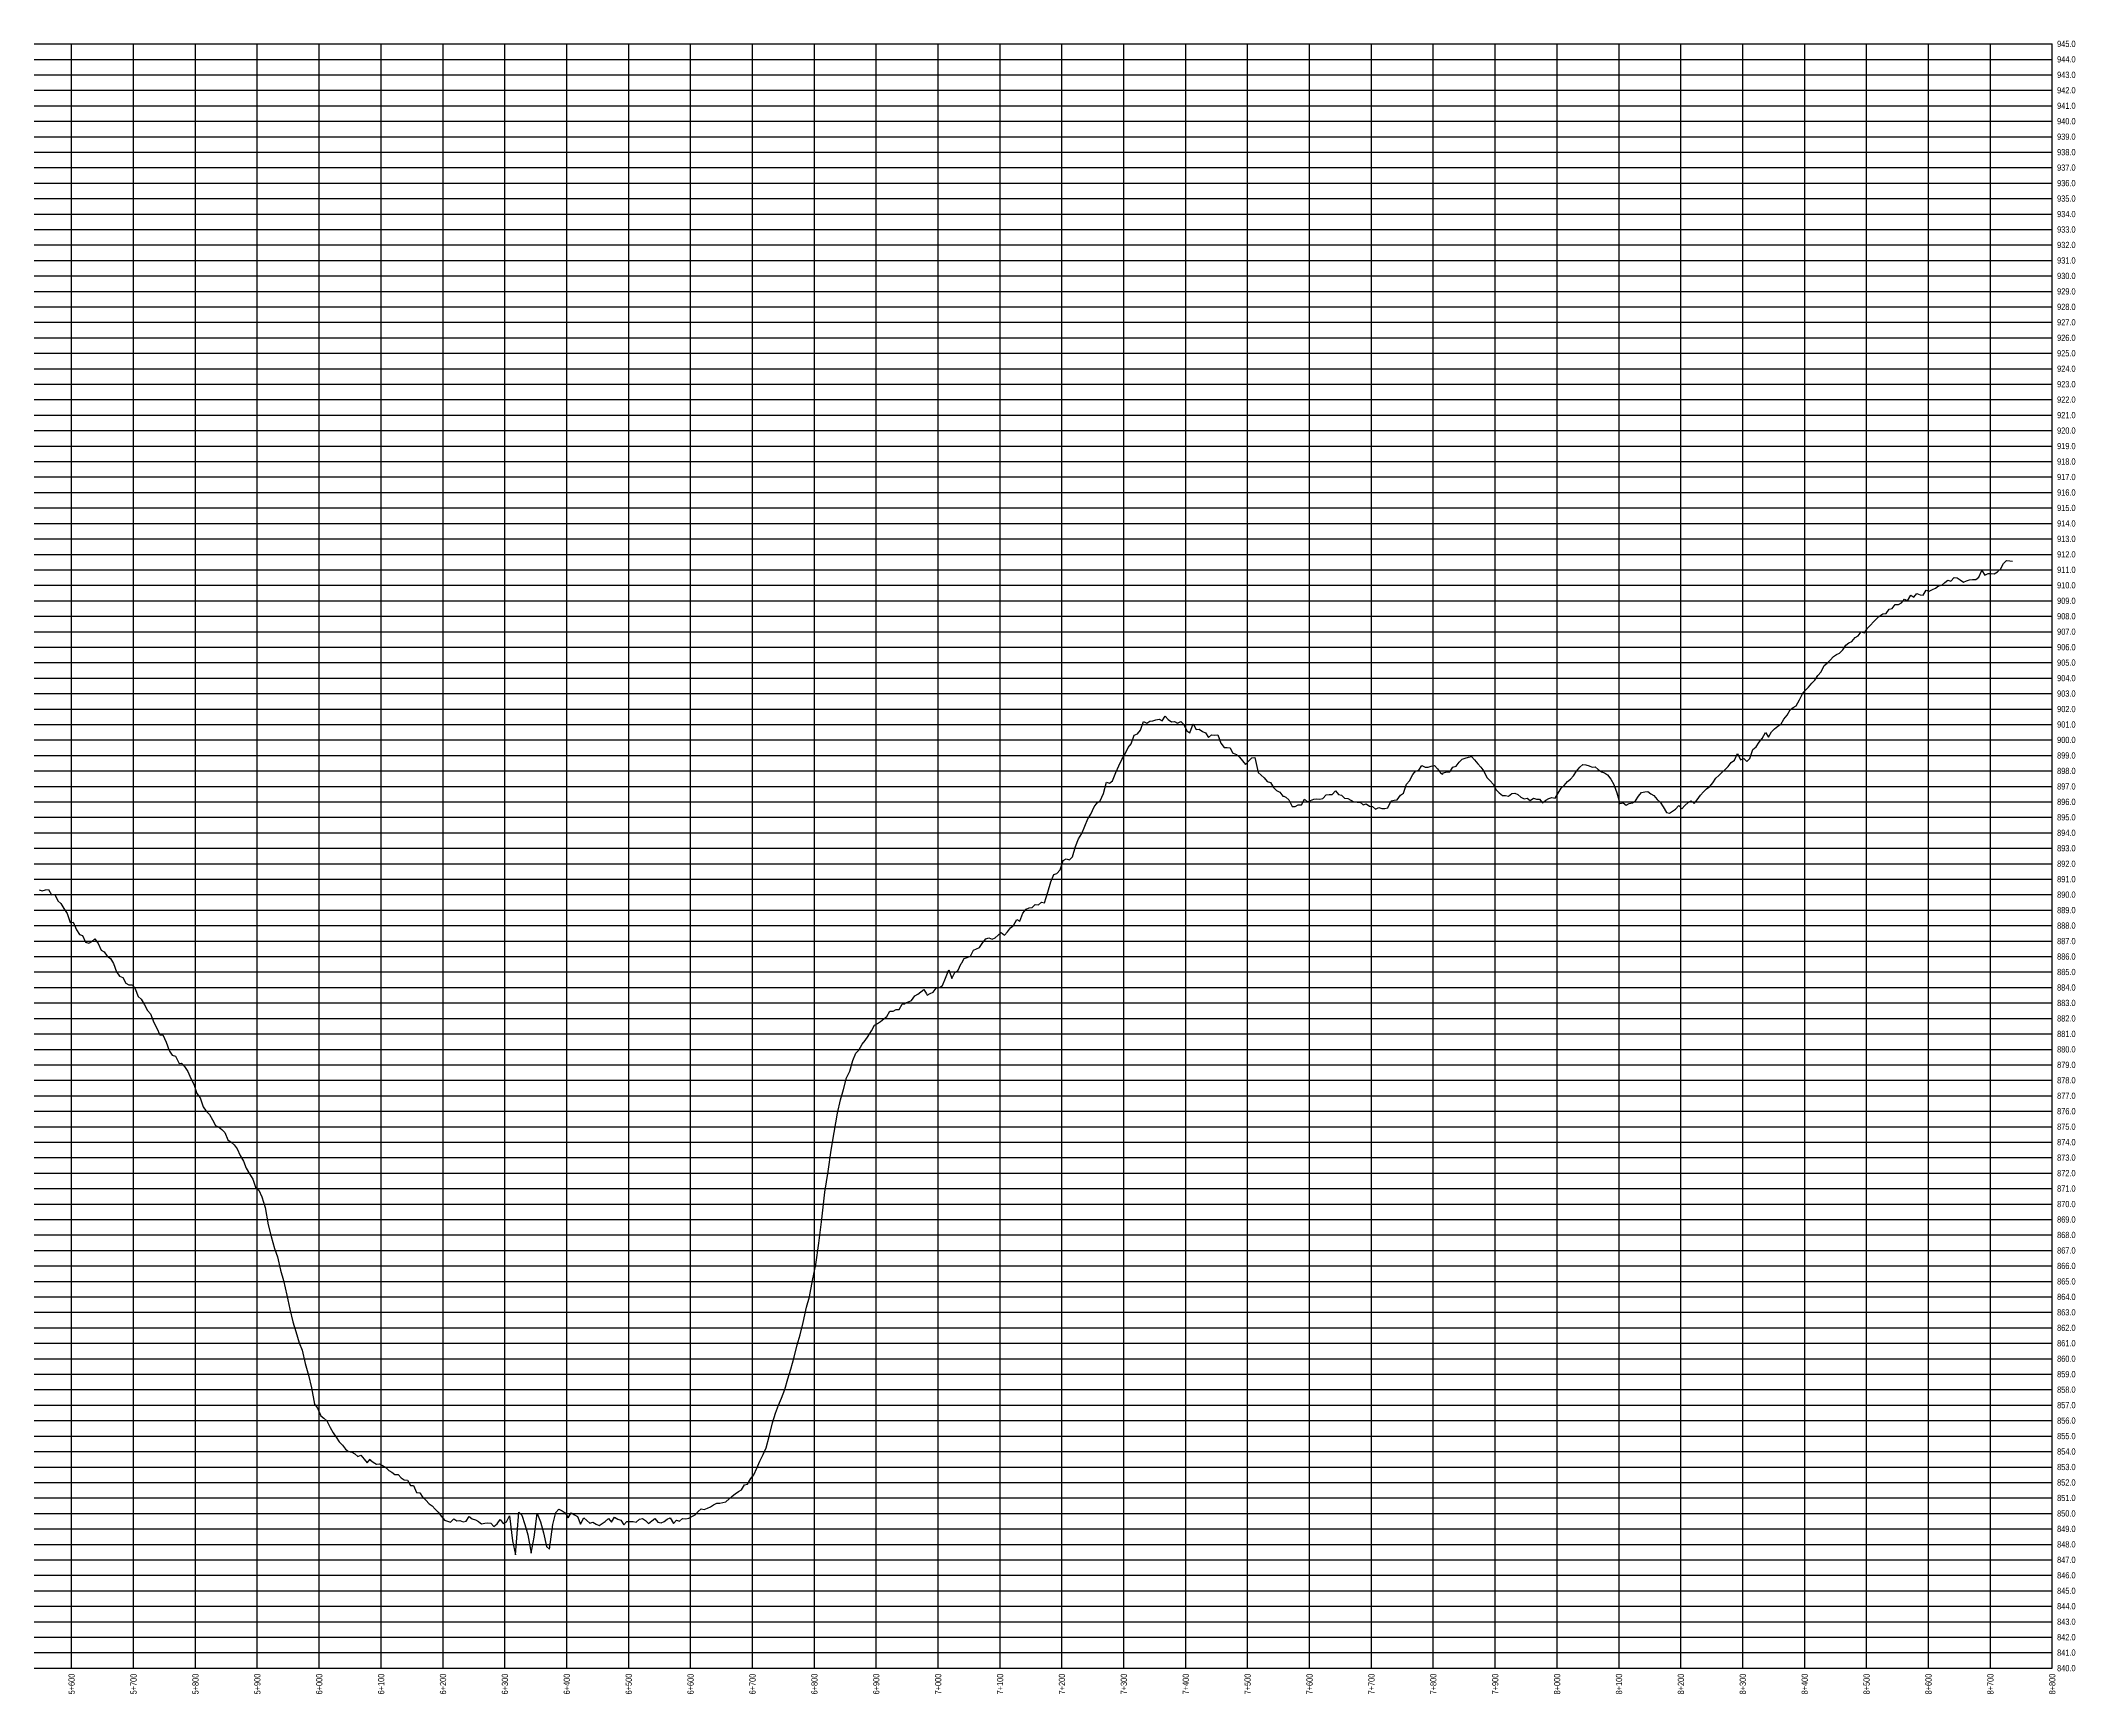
# Model space of a CAD drawing. Extents: x 507565 to 531726, y 6009554 to 6022365.
# Drawn here: x 528438 to 531726, y 6010545 to 6013217 of the extents above; entities that cross this region are included whole.
import ezdxf
from ezdxf.enums import TextEntityAlignment as Align

# ---------------------------------------------------------------- set-up
doc = ezdxf.new("R2010")
doc.units = 0
doc.header["$LTSCALE"] = 5
doc.layers.add('P-CROSSINGS-GRID', color=8, linetype='Continuous')
doc.layers.add('S-T7', color=7, linetype='Continuous')
doc.styles.add('80', font='ARIALN.TTF', dxfattribs={"height": 10})

msp = doc.modelspace()

# ---------------------------------------------------------------- linework, layer by layer
at = {"color": 3}
msp.add_lwpolyline([(528435.181, 6011844.038), (528440.181, 6011842.197), (528445.181, 6011843.899), (528450.181, 6011844.51), (528455.181, 6011835.76), (528460.181, 6011836.437), (528465.181, 6011825.964), (528470.181, 6011821.991), (528475.181, 6011813.776), (528480.181, 6011805.758), (528485.181, 6011791.213), (528490.181, 6011791.986), (528495.181, 6011779.577), (528500.181, 6011771.575), (528505.181, 6011770.34), (528510.181, 6011759.486), (528515.181, 6011757.774), (528520.181, 6011760.52), (528525.181, 6011764.527), (528530.181, 6011757.063), (528535.181, 6011746.467), (528540.181, 6011743.614), (528545.181, 6011736.765), (528550.181, 6011733.253), (528555.181, 6011725.174), (528560.181, 6011711.4), (528565.181, 6011704.292), (528570.181, 6011702.069), (528575.181, 6011693.106), (528580.181, 6011690.199), (528585.181, 6011690.455), (528590.181, 6011683.763), (528595.181, 6011671.726), (528600.181, 6011667.48), (528605.181, 6011658.047), (528610.181, 6011648.651), (528615.181, 6011643.351), (528620.181, 6011629.529), (528625.181, 6011620.332), (528630.181, 6011609.723), (528635.181, 6011609.639), (528640.181, 6011597.56), (528645.181, 6011584.226), (528645.875, 6011582.996), (528650.181, 6011576.656), (528655.181, 6011574.923), (528660.181, 6011565.146), (528661.107, 6011563.319), (528665.181, 6011563.521), (528670.181, 6011558.606), (528675.181, 6011550.501), (528680.181, 6011539.22), (528685.181, 6011529.664), (528690.181, 6011514.618), (528695.181, 6011507.676), (528700.181, 6011493.3), (528705.181, 6011486.173), (528710.181, 6011480.504), (528715.181, 6011472.045), (528720.181, 6011463.084), (528725.181, 6011460.66), (528730.181, 6011456.518), (528735.181, 6011451.461), (528740.181, 6011439.875), (528745.181, 6011436.067), (528750.181, 6011431.763), (528755.181, 6011425.2), (528760.181, 6011414.437), (528765.181, 6011405.485), (528769.909, 6011393.727), (528775.181, 6011384.651), (528780.181, 6011376.229), (528785.181, 6011361.822), (528790.181, 6011358.381), (528795.181, 6011347.441), (528800.181, 6011330.165), (528805.181, 6011302.308), (528810.181, 6011283.445), (528815.181, 6011263.943), (528820.181, 6011250.379), (528825.181, 6011229.251), (528830.181, 6011212.412), (528835.181, 6011188.479), (528840.181, 6011166.125), (528845.181, 6011145.28), (528850.181, 6011129.974), (528855.181, 6011111.408), (528860.181, 6011099.729), (528865.181, 6011078.322), (528870.181, 6011059.303), (528875.181, 6011039.056), (528880.181, 6011012.393), (528885.181, 6011005.849), (528890.181, 6010993.449), (528895.181, 6010989.815), (528900.181, 6010985.589), (528905.181, 6010974.63), (528910.181, 6010966.018), (528915.181, 6010959.19), (528920.181, 6010951.295), (528925.181, 6010946.269), (528930.181, 6010939.506), (528935.181, 6010936.074), (528940.181, 6010934.655), (528945.181, 6010932.326), (528950.181, 6010927.946), (528955.181, 6010930.163), (528960.181, 6010923.551), (528965.181, 6010917.422), (528970.181, 6010923.468), (528970.821, 6010922.023), (528975.181, 6010918.403), (528980.181, 6010915.416), (528985.181, 6010915.845), (528990.181, 6010913.013), (528995.181, 6010910.056), (529000.181, 6010905.306), (529005.181, 6010902.666), (529010.181, 6010898.65), (529015.181, 6010898.849), (529020.181, 6010893.331), (529025.181, 6010889.913), (529030.181, 6010889.607), (529035.181, 6010881.143), (529040.181, 6010881.07), (529045.181, 6010869.707), (529050.181, 6010868.794), (529055.181, 6010861.441), (529060.181, 6010857.154), (529065.181, 6010851.185), (529070.181, 6010848.073), (529075.181, 6010842.648), (529080.181, 6010837.696), (529085.181, 6010830.644), (529090.181, 6010824.651), (529095.181, 6010823.064), (529100.181, 6010821.551), (529105.181, 6010827.121), (529110.181, 6010823.643), (529115.181, 6010824.131), (529120.181, 6010822.292), (529125.181, 6010823.503), (529130.181, 6010830.8), (529135.181, 6010826.869), (529140.181, 6010825.562), (529145.181, 6010822.536), (529145.962, 6010822.405), (529150.181, 6010819.01), (529155.181, 6010820.121), (529160.181, 6010820.789), (529165.181, 6010820.09), (529170.181, 6010814.742), (529175.181, 6010819.179), (529180.181, 6010825.843), (529185.181, 6010819.667), (529190.181, 6010822.094), (529195.181, 6010831.895), (529200.181, 6010791.352), (529205.181, 6010768.647), (529210.181, 6010837.633), (529215.181, 6010833.021), (529220.181, 6010817.769), (529225.181, 6010801.064), (529230.181, 6010771.288), (529235.181, 6010797.516), (529240.181, 6010835.423), (529245.181, 6010821.956), (529250.181, 6010804.659), (529255.181, 6010782.04), (529260.181, 6010777.843), (529265.181, 6010817.79), (529270.181, 6010837.35), (529275.181, 6010842.425), (529280.181, 6010840.08), (529285.181, 6010836.698), (529290.181, 6010828.495), (529295.181, 6010836.719), (529300.181, 6010833.675), (529305.181, 6010830.87), (529310.181, 6010818.293), (529315.181, 6010828.597), (529320.181, 6010824.244), (529325.181, 6010820.047), (529330.181, 6010821.439), (529335.181, 6010818.434), (529340.181, 6010815.981), (529345.181, 6010819.375), (529350.181, 6010822.731), (529355.181, 6010827.582), (529360.181, 6010821.5), (529365.181, 6010829.612), (529370.181, 6010826.662), (529375.181, 6010824.742), (529380.181, 6010817.2), (529385.181, 6010822.512), (529390.181, 6010822.894), (529395.181, 6010822.555), (529400.181, 6010821.793), (529405.181, 6010826.717), (529410.181, 6010827.476), (529415.181, 6010824.152), (529420.181, 6010819.465), (529425.181, 6010823.782), (529430.181, 6010827.421), (529435.181, 6010821.369), (529440.181, 6010820.674), (529445.181, 6010822.965), (529450.181, 6010826.382), (529455.181, 6010828.817), (529460.181, 6010819.526), (529465.181, 6010824.888), (529470.181, 6010823.413), (529475.181, 6010827.535), (529480.181, 6010827.164), (529485.181, 6010828.235), (529490.181, 6010830.681), (529495.181, 6010833.28), (529500.181, 6010839.013), (529505.181, 6010843.284), (529510.181, 6010842.34), (529515.181, 6010844.294), (529520.181, 6010846.463), (529525.181, 6010849.478), (529530.181, 6010852.28), (529535.181, 6010852.159), (529540.181, 6010853.553), (529545.181, 6010854.375), (529550.181, 6010859.312), (529555.181, 6010863.521), (529560.181, 6010867.303), (529565.181, 6010871.312), (529570.181, 6010874.171), (529575.181, 6010881.969), (529580.181, 6010882.974), (529585.181, 6010892.2), (529590.181, 6010897.973), (529595.181, 6010908.701), (529600.181, 6010920.417), (529605.181, 6010930.793), (529610.181, 6010941.603), (529615.181, 6010960.149), (529620.181, 6010982.314), (529625.181, 6010998.108), (529630.181, 6011011.048), (529635.181, 6011022.027), (529640.181, 6011036.089), (529645.181, 6011053.186), (529650.181, 6011069.188), (529655.181, 6011088.334), (529660.181, 6011108.516), (529665.181, 6011124.626), (529670.181, 6011144.285), (529675.181, 6011169.21), (529680.181, 6011186.153), (529685.181, 6011212.14), (529690.181, 6011238.458), (529695.181, 6011272.831), (529700.181, 6011311.587), (529705.181, 6011355.264), (529710.181, 6011388.483), (529715.181, 6011423.042), (529720.181, 6011451.534), (529725.181, 6011483.159), (529730.181, 6011504.492), (529735.181, 6011521.018), (529740.181, 6011539.888), (529745.181, 6011550.62), (529750.181, 6011568.074), (529755.181, 6011579.845), (529760.181, 6011584.834), (529765.181, 6011594.227), (529770.181, 6011600.378), (529775.181, 6011607.353), (529780.181, 6011616.243), (529785.181, 6011625.172), (529790.181, 6011627.813), (529795.181, 6011631.206), (529800.181, 6011635.313), (529805.181, 6011639.112), (529810.181, 6011648.003), (529815.181, 6011647.834), (529820.181, 6011650.663), (529825.181, 6011650.692), (529830.181, 6011659.412), (529834.245, 6011659.825), (529835.181, 6011661.052), (529840.181, 6011662.844), (529845.181, 6011665.146), (529850.181, 6011672.758), (529855.181, 6011675.57), (529860.181, 6011678.873), (529865.181, 6011682.985), (529869.167, 6011675.713), (529870.181, 6011673.534), (529875.181, 6011676.401), (529880.181, 6011678.564), (529885.181, 6011684.859), (529890.181, 6011686.101), (529895.068, 6011689.575), (529900.181, 6011700.967), (529905.181, 6011714.41), (529910.181, 6011700.813), (529915.181, 6011710.533), (529920.181, 6011713.251), (529925.181, 6011724.86), (529926.53, 6011726.039), (529930.181, 6011733.207), (529935.181, 6011734.5), (529940.181, 6011736.781), (529945.181, 6011746.272), (529950.181, 6011748.371), (529955.181, 6011750.567), (529960.181, 6011758.973), (529965.181, 6011765.03), (529970.181, 6011766.268), (529975.181, 6011764.433), (529980.181, 6011766.412), (529985.181, 6011770.603), (529990.181, 6011775.076), (529995.181, 6011770.949), (530000.181, 6011776.169), (530005.181, 6011782.571), (530010.181, 6011786.215), (530015.181, 6011795.801), (530020.181, 6011793.426), (530025.181, 6011806.493), (530030.181, 6011813.001), (530035.181, 6011814.916), (530040.181, 6011815.409), (530045.181, 6011820.545), (530050.181, 6011819.615), (530055.181, 6011823.864), (530060.181, 6011822.919), (530065.181, 6011840.453), (530070.181, 6011856.902), (530075.181, 6011868.875), (530080.181, 6011870.66), (530085.181, 6011876.14), (530090.181, 6011891.312), (530095.181, 6011893.941), (530100.181, 6011892.446), (530105.181, 6011897.605), (530110.181, 6011914.175), (530115.181, 6011926.556), (530120.181, 6011935.32), (530125.181, 6011947.03), (530130.181, 6011958.766), (530135.181, 6011966.103), (530140.181, 6011978.21), (530145.181, 6011984.702), (530150.181, 6011987.673), (530155.146, 6011999.53), (530160.181, 6012018.043), (530165.181, 6012016.559), (530170.181, 6012020.261), (530171.212, 6012022.727), (530175.181, 6012033.773), (530180.181, 6012044.411), (530185.181, 6012054.474), (530190.181, 6012064.081), (530195.181, 6012074.294), (530200.181, 6012080.268), (530205.181, 6012094.298), (530210.181, 6012096.335), (530215.181, 6012102.262), (530220.181, 6012115.991), (530225.181, 6012113.493), (530230.181, 6012116.8), (530235.181, 6012117.01), (530240.181, 6012119.052), (530245.181, 6012120.175), (530250.181, 6012117.175), (530255.181, 6012125.038), (530260.181, 6012119.551), (530265.181, 6012115.649), (530270.181, 6012116.428), (530275.181, 6012113.42), (530280.181, 6012116.259), (530285.181, 6012111.449), (530290.181, 6012100.995), (530295.181, 6012098.078), (530300.181, 6012112.317), (530305.181, 6012103.512), (530310.181, 6012103.566), (530315.181, 6012100.216), (530320.181, 6012097.865), (530325.181, 6012090.506), (530330.181, 6012094.63), (530335.181, 6012094.233), (530340.181, 6012094.379), (530345.181, 6012081.152), (530350.181, 6012074.122), (530355.181, 6012074.083), (530360.181, 6012073.642), (530363.668, 6012065.515), (530365.181, 6012065.191), (530370.181, 6012062.88), (530375.181, 6012058.585), (530380.181, 6012052.612), (530385.181, 6012046.886), (530390.181, 6012052.512), (530395.181, 6012057.637), (530400.181, 6012058.221), (530405.181, 6012033.587), (530410.181, 6012029.167), (530415.181, 6012024.936), (530420.181, 6012019.075), (530425.181, 6012017.635), (530430.181, 6012009.383), (530435.181, 6012004.636), (530440.181, 6012001.763), (530445.181, 6011995.409), (530446.737, 6011995.604), (530450.181, 6011994.074), (530455.181, 6011989.569), (530460.181, 6011978.917), (530465.181, 6011978.784), (530470.181, 6011981.408), (530475.181, 6011981.642), (530480.181, 6011990.573), (530485.181, 6011986.351), (530490.181, 6011988.264), (530495.181, 6011990.781), (530500.181, 6011990.914), (530505.181, 6011990.538), (530510.181, 6011991.87), (530515.181, 6011997.676), (530520.181, 6011998.215), (530525.181, 6011998.002), (530530.181, 6012004.009), (530535.181, 6011997.958), (530540.181, 6011997.146), (530545.181, 6011992.24), (530550.181, 6011991.722), (530555.181, 6011988.775), (530560.181, 6011986.283), (530565.181, 6011985.611), (530570.181, 6011985.947), (530575.181, 6011981.452), (530580.181, 6011982.868), (530585.181, 6011979.274), (530590.181, 6011978.956), (530595.181, 6011974.438), (530600.181, 6011977.083), (530605.181, 6011975.448), (530610.181, 6011975.578), (530615.181, 6011976.696), (530620.181, 6011987.993), (530625.181, 6011988.728), (530630.181, 6011989.527), (530635.181, 6011996.859), (530640.181, 6012000.482), (530645.181, 6012014.992), (530650.181, 6012020.345), (530655.181, 6012030.498), (530660.181, 6012036.468), (530665.181, 6012037.673), (530670.181, 6012045.265), (530675.181, 6012042.086), (530680.181, 6012042.431), (530685.181, 6012043.949), (530690.181, 6012044.907), (530695.181, 6012039.396), (530700.181, 6012033.36), (530703.462, 6012030.895), (530705.181, 6012032.936), (530710.181, 6012035.017), (530715.181, 6012034.552), (530720.181, 6012042.302), (530725.181, 6012043.718), (530730.181, 6012050.664), (530735.181, 6012055.473), (530740.181, 6012056.958), (530745.181, 6012058.653), (530750.181, 6012059.758), (530755.181, 6012054.071), (530760.181, 6012047.541), (530765.181, 6012042.378), (530770.181, 6012036.03), (530775.181, 6012025.6), (530780.181, 6012020.204), (530785.181, 6012014.621), (530790.181, 6012005.76), (530795.181, 6012001.066), (530800.181, 6011996.716), (530805.181, 6011996.281), (530810.181, 6011995.705), (530815.181, 6011999.786), (530820.181, 6012000.289), (530825.181, 6011998.197), (530830.181, 6011993.739), (530835.181, 6011990.917), (530840.181, 6011992.304), (530845.181, 6011988.392), (530850.181, 6011992.352), (530855.181, 6011990.555), (530860.181, 6011990.602), (530865.181, 6011984.65), (530870.181, 6011989.015), (530875.181, 6011991.565), (530880.181, 6011993.522), (530885.181, 6011992.144), (530890.181, 6012000.057), (530895.181, 6012008.419), (530900.181, 6012012.702), (530905.181, 6012019.068), (530910.181, 6012022.983), (530915.181, 6012028.146), (530920.181, 6012035.979), (530925.181, 6012042.248), (530930.181, 6012046.574), (530935.181, 6012046.191), (530940.181, 6012044.261), (530945.181, 6012042.245), (530950.181, 6012042.948), (530955.181, 6012038.451), (530960.181, 6012034.78), (530965.181, 6012032.923), (530970.181, 6012030.06), (530975.181, 6012022.94), (530980.181, 6012014.515), (530985.181, 6012000.597), (530990.181, 6011983.699), (530995.181, 6011984.418), (531000.181, 6011980.876), (531005.181, 6011983.512), (531010.181, 6011984.81), (531015.181, 6011987.995), (531020.181, 6011995.307), (531025.181, 6012001.378), (531030.181, 6012002.353), (531035.181, 6012002.895), (531040.181, 6011999.013), (531045.181, 6011996.373), (531050.181, 6011989.882), (531055.181, 6011985.694), (531060.181, 6011978.168), (531065.181, 6011969.318), (531070.181, 6011967.749), (531075.181, 6011971.367), (531080.181, 6011974.262), (531085.181, 6011980.348), (531090.181, 6011975.131), (531095.181, 6011980.6), (531100.181, 6011985.361), (531105.181, 6011987.754), (531110.181, 6011983.538), (531115.181, 6011989.492), (531120.181, 6011997.022), (531125.181, 6012002.678), (531130.181, 6012007.338), (531135.181, 6012011.231), (531140.181, 6012017.253), (531145.181, 6012024.544), (531150.181, 6012028.654), (531155.181, 6012034.489), (531160.181, 6012038.766), (531165.181, 6012043.453), (531170.181, 6012049.701), (531175.181, 6012053.478), (531180.181, 6012064.624), (531185.181, 6012054.131), (531190.181, 6012056.586), (531195.181, 6012051.285), (531200.181, 6012056.203), (531205.181, 6012071.124), (531210.181, 6012075.292), (531215.181, 6012082.74), (531220.181, 6012088.647), (531225.181, 6012098.569), (531230.181, 6012090.974), (531235.181, 6012099.538), (531240.181, 6012104.238), (531245.181, 6012108.384), (531250.181, 6012111.47), (531255.181, 6012120.159), (531260.181, 6012126.286), (531265.181, 6012134.92), (531270.181, 6012138.854), (531275.181, 6012141.579), (531280.181, 6012151.099), (531285.181, 6012160.829), (531290.181, 6012166.999), (531295.181, 6012171.533), (531300.181, 6012178.323), (531305.181, 6012182.829), (531310.181, 6012190.689), (531315.181, 6012196.677), (531320.181, 6012206.826), (531325.181, 6012210.618), (531330.181, 6012215.41), (531335.181, 6012221.265), (531340.181, 6012224.302), (531345.181, 6012226.748), (531350.181, 6012231.976), (531355.181, 6012239.755), (531360.181, 6012243.259), (531365.181, 6012245.48), (531370.181, 6012252.193), (531375.181, 6012254.445), (531380.181, 6012261.031), (531385.181, 6012259.787), (531390.181, 6012267.115), (531395.181, 6012271.67), (531400.181, 6012277.07), (531405.181, 6012282.49), (531410.181, 6012286.962), (531415.181, 6012290.182), (531420.181, 6012291.015), (531425.181, 6012297.574), (531430.181, 6012298.673), (531435.181, 6012305.085), (531440.181, 6012305.456), (531445.181, 6012308.17), (531450.181, 6012314.052), (531455.181, 6012311.536), (531460.181, 6012320.343), (531465.181, 6012316.994), (531470.181, 6012323.397), (531475.181, 6012321.068), (531480.181, 6012320.433), (531485.181, 6012328.446), (531490.181, 6012326.978), (531495.181, 6012329.639), (531500.181, 6012331.749), (531505.181, 6012335.647), (531510.181, 6012336.876), (531515.181, 6012340.782), (531520.181, 6012344.517), (531525.181, 6012343.294), (531530.181, 6012348.952), (531535.181, 6012348.429), (531540.181, 6012345.444), (531545.181, 6012341.536), (531550.181, 6012343.809), (531555.181, 6012345.433), (531560.181, 6012345.551), (531565.181, 6012345.877), (531570.181, 6012349.289), (531575.038, 6012360.505), (531580.181, 6012352.776), (531585.181, 6012355.42), (531590.181, 6012355.712), (531595.181, 6012354.896), (531600.181, 6012357.99), (531605.181, 6012362.491), (531610.181, 6012371.842), (531615.181, 6012376.63), (531620.181, 6012375.939), (531624.494, 6012375.638)], dxfattribs=at)
at = {"layer": 'P-CROSSINGS-GRID', "color": 8}
for p, q in [((522885.181, 6013211.804), (531688.921, 6013211.804)), ((528487.561, 6010585.688), (528487.561, 6013211.804)), ((528587.604, 6010585.688), (528587.604, 6013211.804)), ((528687.646, 6010585.688), (528687.646, 6013211.804)), ((528787.689, 6010585.688), (528787.689, 6013211.804)), ((528887.731, 6010585.688), (528887.731, 6013211.804)), ((528987.774, 6010585.688), (528987.774, 6013211.804)), ((529087.816, 6010585.688), (529087.816, 6013211.804)), ((529187.859, 6010585.688), (529187.859, 6013211.804)), ((529287.901, 6010585.688), (529287.901, 6013211.804)), ((529387.944, 6010585.688), (529387.944, 6013211.804)), ((529487.986, 6010585.688), (529487.986, 6013211.804)), ((529588.029, 6010585.688), (529588.029, 6013211.804)), ((529688.071, 6010585.688), (529688.071, 6013211.804)), ((529788.114, 6010585.688), (529788.114, 6013211.804)), ((529888.156, 6010585.688), (529888.156, 6013211.804)), ((529988.199, 6010585.688), (529988.199, 6013211.804)), ((530088.241, 6010585.688), (530088.241, 6013211.804)), ((530188.284, 6010585.688), (530188.284, 6013211.804)), ((530288.326, 6010585.688), (530288.326, 6013211.804)), ((530388.369, 6010585.688), (530388.369, 6013211.804)), ((530488.411, 6010585.688), (530488.411, 6013211.804)), ((530588.454, 6010585.688), (530588.454, 6013211.804)), ((530688.496, 6010585.688), (530688.496, 6013211.804)), ((530788.539, 6010585.688), (530788.539, 6013211.804)), ((530888.581, 6010585.688), (530888.581, 6013211.804)), ((530988.624, 6010585.688), (530988.624, 6013211.804)), ((531088.666, 6010585.688), (531088.666, 6013211.804)), ((531188.709, 6010585.688), (531188.709, 6013211.804)), ((531288.751, 6010585.688), (531288.751, 6013211.804)), ((531388.794, 6010585.688), (531388.794, 6013211.804)), ((531488.836, 6010585.688), (531488.836, 6013211.804)), ((531588.878, 6010585.688), (531588.878, 6013211.804)), ((531688.921, 6010585.688), (531688.921, 6013211.804)), ((522885.181, 6013186.793), (531688.921, 6013186.793)), ((522885.181, 6013161.782), (531688.921, 6013161.782)), ((522885.181, 6013136.772), (531688.921, 6013136.772)), ((522885.181, 6013111.761), (531688.921, 6013111.761)), ((522885.181, 6013086.751), (531688.921, 6013086.751)), ((522885.181, 6013061.74), (531688.921, 6013061.74)), ((522885.181, 6013036.729), (531688.921, 6013036.729)), ((522885.181, 6013011.719), (531688.921, 6013011.719)), ((522885.181, 6012986.708), (531688.921, 6012986.708)), ((522885.181, 6012961.697), (531688.921, 6012961.697)), ((522885.181, 6012936.687), (531688.921, 6012936.687)), ((522885.181, 6012911.676), (531688.921, 6012911.676)), ((522885.181, 6012886.666), (531688.921, 6012886.666)), ((522885.181, 6012861.655), (531688.921, 6012861.655)), ((522885.181, 6012836.644), (531688.921, 6012836.644)), ((522885.181, 6012811.634), (531688.921, 6012811.634)), ((522885.181, 6012786.623), (531688.921, 6012786.623)), ((522885.181, 6012761.612), (531688.921, 6012761.612)), ((522885.181, 6012736.602), (531688.921, 6012736.602)), ((522885.181, 6012711.591), (531688.921, 6012711.591)), ((522885.181, 6012686.581), (531688.921, 6012686.581)), ((522885.181, 6012661.57), (531688.921, 6012661.57)), ((522885.181, 6012636.559), (531688.921, 6012636.559)), ((522885.181, 6012611.549), (531688.921, 6012611.549)), ((522885.181, 6012586.538), (531688.921, 6012586.538)), ((522885.181, 6012561.527), (531688.921, 6012561.527)), ((522885.181, 6012536.517), (531688.921, 6012536.517)), ((522885.181, 6012511.506), (531688.921, 6012511.506)), ((522885.181, 6012486.496), (531688.921, 6012486.496)), ((522885.181, 6012461.485), (531688.921, 6012461.485)), ((522885.181, 6012436.474), (531688.921, 6012436.474)), ((522885.181, 6012411.464), (531688.921, 6012411.464)), ((522885.181, 6012386.453), (531688.921, 6012386.453)), ((522885.181, 6012361.442), (531688.921, 6012361.442)), ((522885.181, 6012336.432), (531688.921, 6012336.432)), ((522885.181, 6012311.421), (531688.921, 6012311.421)), ((522885.181, 6012286.411), (531688.921, 6012286.411)), ((522885.181, 6012261.4), (531688.921, 6012261.4)), ((522885.181, 6012236.389), (531688.921, 6012236.389)), ((522885.181, 6012211.379), (531688.921, 6012211.379)), ((522885.181, 6012186.368), (531688.921, 6012186.368)), ((522885.181, 6012161.357), (531688.921, 6012161.357)), ((522885.181, 6012136.347), (531688.921, 6012136.347)), ((522885.181, 6012111.336), (531688.921, 6012111.336)), ((522885.181, 6012086.326), (531688.921, 6012086.326)), ((522885.181, 6012061.315), (531688.921, 6012061.315)), ((522885.181, 6012036.304), (531688.921, 6012036.304)), ((522885.181, 6012011.294), (531688.921, 6012011.294)), ((522885.181, 6011986.283), (531688.921, 6011986.283)), ((522885.181, 6011961.272), (531688.921, 6011961.272)), ((522885.181, 6011936.262), (531688.921, 6011936.262)), ((522885.181, 6011911.251), (531688.921, 6011911.251)), ((522885.181, 6011886.241), (531688.921, 6011886.241)), ((522885.181, 6011861.23), (531688.921, 6011861.23)), ((522885.181, 6011836.219), (531688.921, 6011836.219)), ((522885.181, 6011811.209), (531688.921, 6011811.209)), ((522885.181, 6011786.198), (531688.921, 6011786.198)), ((522885.181, 6011761.187), (531688.921, 6011761.187)), ((522885.181, 6011736.177), (531688.921, 6011736.177)), ((522885.181, 6011711.166), (531688.921, 6011711.166)), ((522885.181, 6011686.156), (531688.921, 6011686.156)), ((522885.181, 6011661.145), (531688.921, 6011661.145)), ((522885.181, 6011636.134), (531688.921, 6011636.134)), ((522885.181, 6011611.124), (531688.921, 6011611.124)), ((522885.181, 6011586.113), (531688.921, 6011586.113)), ((522885.181, 6011561.102), (531688.921, 6011561.102)), ((522885.181, 6011536.092), (531688.921, 6011536.092)), ((522885.181, 6011511.081), (531688.921, 6011511.081)), ((522885.181, 6011486.071), (531688.921, 6011486.071)), ((522885.181, 6011461.06), (531688.921, 6011461.06)), ((522885.181, 6011436.049), (531688.921, 6011436.049)), ((522885.181, 6011411.039), (531688.921, 6011411.039)), ((522885.181, 6011386.028), (531688.921, 6011386.028)), ((522885.181, 6011361.017), (531688.921, 6011361.017)), ((522885.181, 6011336.007), (531688.921, 6011336.007)), ((522885.181, 6011310.996), (531688.921, 6011310.996)), ((522885.181, 6011285.986), (531688.921, 6011285.986)), ((522885.181, 6011260.975), (531688.921, 6011260.975)), ((522885.181, 6011235.964), (531688.921, 6011235.964)), ((522885.181, 6011210.954), (531688.921, 6011210.954)), ((522885.181, 6011185.943), (531688.921, 6011185.943)), ((522885.181, 6011160.932), (531688.921, 6011160.932)), ((522885.181, 6011135.922), (531688.921, 6011135.922)), ((522885.181, 6011110.911), (531688.921, 6011110.911)), ((522885.181, 6011085.901), (531688.921, 6011085.901)), ((522885.181, 6011060.89), (531688.921, 6011060.89)), ((522885.181, 6011035.879), (531688.921, 6011035.879)), ((522885.181, 6011010.869), (531688.921, 6011010.869)), ((522885.181, 6010985.858), (531688.921, 6010985.858)), ((522885.181, 6010960.847), (531688.921, 6010960.847)), ((522885.181, 6010935.837), (531688.921, 6010935.837)), ((522885.181, 6010910.826), (531688.921, 6010910.826)), ((522885.181, 6010885.816), (531688.921, 6010885.816)), ((522885.181, 6010860.805), (531688.921, 6010860.805)), ((522885.181, 6010835.794), (531688.921, 6010835.794)), ((522885.181, 6010810.784), (531688.921, 6010810.784)), ((522885.181, 6010785.773), (531688.921, 6010785.773)), ((522885.181, 6010760.762), (531688.921, 6010760.762)), ((522885.181, 6010735.752), (531688.921, 6010735.752)), ((522885.181, 6010710.741), (531688.921, 6010710.741)), ((522885.181, 6010685.731), (531688.921, 6010685.731)), ((522885.181, 6010660.72), (531688.921, 6010660.72)), ((522885.181, 6010635.709), (531688.921, 6010635.709)), ((522885.181, 6010610.699), (531688.921, 6010610.699)), ((522885.181, 6010585.688), (531688.921, 6010585.688))]:
    msp.add_line(p, q, dxfattribs=at)

# ---------------------------------------------------------------- texts
at = {"layer": 'S-T7', "style": '80'}
for s, p in [('945.0', (531726.617, 6013211.804)), ('944.0', (531726.617, 6013186.793)), ('943.0', (531726.617, 6013161.782)), ('942.0', (531726.617, 6013136.772)), ('941.0', (531726.617, 6013111.761)), ('940.0', (531726.617, 6013086.751)), ('939.0', (531726.617, 6013061.74)), ('938.0', (531726.617, 6013036.729)), ('937.0', (531726.617, 6013011.719)), ('936.0', (531726.617, 6012986.708)), ('935.0', (531726.617, 6012961.697)), ('934.0', (531726.617, 6012936.687)), ('933.0', (531726.617, 6012911.676)), ('932.0', (531726.617, 6012886.666)), ('931.0', (531726.617, 6012861.655)), ('930.0', (531726.617, 6012836.644)), ('929.0', (531726.617, 6012811.634)), ('928.0', (531726.617, 6012786.623)), ('927.0', (531726.617, 6012761.612)), ('926.0', (531726.617, 6012736.602)), ('925.0', (531726.617, 6012711.591)), ('924.0', (531726.617, 6012686.581)), ('923.0', (531726.617, 6012661.57)), ('922.0', (531726.617, 6012636.559)), ('921.0', (531726.617, 6012611.549)), ('920.0', (531726.617, 6012586.538)), ('919.0', (531726.617, 6012561.527)), ('918.0', (531726.617, 6012536.517)), ('917.0', (531726.617, 6012511.506)), ('916.0', (531726.617, 6012486.496)), ('915.0', (531726.617, 6012461.485)), ('914.0', (531726.617, 6012436.474)), ('913.0', (531726.617, 6012411.464)), ('912.0', (531726.617, 6012386.453)), ('911.0', (531726.617, 6012361.442)), ('910.0', (531726.617, 6012336.432)), ('909.0', (531726.617, 6012311.421)), ('908.0', (531726.617, 6012286.411)), ('907.0', (531726.617, 6012261.4)), ('906.0', (531726.617, 6012236.389)), ('905.0', (531726.617, 6012211.379)), ('904.0', (531726.617, 6012186.368)), ('903.0', (531726.617, 6012161.357)), ('902.0', (531726.617, 6012136.347)), ('901.0', (531726.617, 6012111.336)), ('900.0', (531726.617, 6012086.326)), ('899.0', (531726.617, 6012061.315)), ('898.0', (531726.617, 6012036.304)), ('897.0', (531726.617, 6012011.294)), ('896.0', (531726.617, 6011986.283)), ('895.0', (531726.617, 6011961.272)), ('894.0', (531726.617, 6011936.262)), ('893.0', (531726.617, 6011911.251)), ('892.0', (531726.617, 6011886.241)), ('891.0', (531726.617, 6011861.23)), ('890.0', (531726.617, 6011836.219)), ('889.0', (531726.617, 6011811.209)), ('888.0', (531726.617, 6011786.198)), ('887.0', (531726.617, 6011761.187)), ('886.0', (531726.617, 6011736.177)), ('885.0', (531726.617, 6011711.166)), ('884.0', (531726.617, 6011686.156)), ('883.0', (531726.617, 6011661.145)), ('882.0', (531726.617, 6011636.134)), ('881.0', (531726.617, 6011611.124)), ('880.0', (531726.617, 6011586.113)), ('879.0', (531726.617, 6011561.102)), ('878.0', (531726.617, 6011536.092)), ('877.0', (531726.617, 6011511.081)), ('876.0', (531726.617, 6011486.071)), ('875.0', (531726.617, 6011461.06)), ('874.0', (531726.617, 6011436.049)), ('873.0', (531726.617, 6011411.039)), ('872.0', (531726.617, 6011386.028)), ('871.0', (531726.617, 6011361.017)), ('870.0', (531726.617, 6011336.007)), ('869.0', (531726.617, 6011310.996)), ('868.0', (531726.617, 6011285.986)), ('867.0', (531726.617, 6011260.975)), ('866.0', (531726.617, 6011235.964)), ('865.0', (531726.617, 6011210.954)), ('864.0', (531726.617, 6011185.943)), ('863.0', (531726.617, 6011160.932)), ('862.0', (531726.617, 6011135.922)), ('861.0', (531726.617, 6011110.911)), ('860.0', (531726.617, 6011085.901)), ('859.0', (531726.617, 6011060.89)), ('858.0', (531726.617, 6011035.879)), ('857.0', (531726.617, 6011010.869)), ('856.0', (531726.617, 6010985.858)), ('855.0', (531726.617, 6010960.847)), ('854.0', (531726.617, 6010935.837)), ('853.0', (531726.617, 6010910.826)), ('852.0', (531726.617, 6010885.816)), ('851.0', (531726.617, 6010860.805)), ('850.0', (531726.617, 6010835.794)), ('849.0', (531726.617, 6010810.784)), ('848.0', (531726.617, 6010785.773)), ('847.0', (531726.617, 6010760.762)), ('846.0', (531726.617, 6010735.752)), ('845.0', (531726.617, 6010710.741)), ('844.0', (531726.617, 6010685.731)), ('843.0', (531726.617, 6010660.72)), ('842.0', (531726.617, 6010635.709)), ('841.0', (531726.617, 6010610.699)), ('840.0', (531726.617, 6010585.688))]:
    msp.add_text(s, height=10.0042, dxfattribs=at).set_placement(p, align=Align.MIDDLE_RIGHT)
for s, p in [('5+600', (528487.561, 6010576.638)), ('5+700', (528587.604, 6010576.638)), ('5+800', (528687.646, 6010576.638)), ('5+900', (528787.689, 6010576.638)), ('6+000', (528887.731, 6010576.638)), ('6+100', (528987.774, 6010576.638)), ('6+200', (529087.816, 6010576.638)), ('6+300', (529187.859, 6010576.638)), ('6+400', (529287.901, 6010576.638)), ('6+500', (529387.944, 6010576.638)), ('6+600', (529487.986, 6010576.638)), ('6+700', (529588.029, 6010576.638)), ('6+800', (529688.071, 6010576.638)), ('6+900', (529788.114, 6010576.638)), ('7+000', (529888.156, 6010576.638)), ('7+100', (529988.199, 6010576.638)), ('7+200', (530088.241, 6010576.638)), ('7+300', (530188.284, 6010576.638)), ('7+400', (530288.326, 6010576.638)), ('7+500', (530388.369, 6010576.638)), ('7+600', (530488.411, 6010576.638)), ('7+700', (530588.454, 6010576.638)), ('7+800', (530688.496, 6010576.638)), ('7+900', (530788.539, 6010576.638)), ('8+000', (530888.581, 6010576.638)), ('8+100', (530988.624, 6010576.638)), ('8+200', (531088.666, 6010576.638)), ('8+300', (531188.709, 6010576.638)), ('8+400', (531288.751, 6010576.638)), ('8+500', (531388.794, 6010576.638)), ('8+600', (531488.836, 6010576.638)), ('8+700', (531588.878, 6010576.638)), ('8+800', (531688.921, 6010576.638))]:
    msp.add_text(s, height=10.0042, rotation=90, dxfattribs=at).set_placement(p, align=Align.MIDDLE_RIGHT)

doc.saveas('drawing.dxf')
